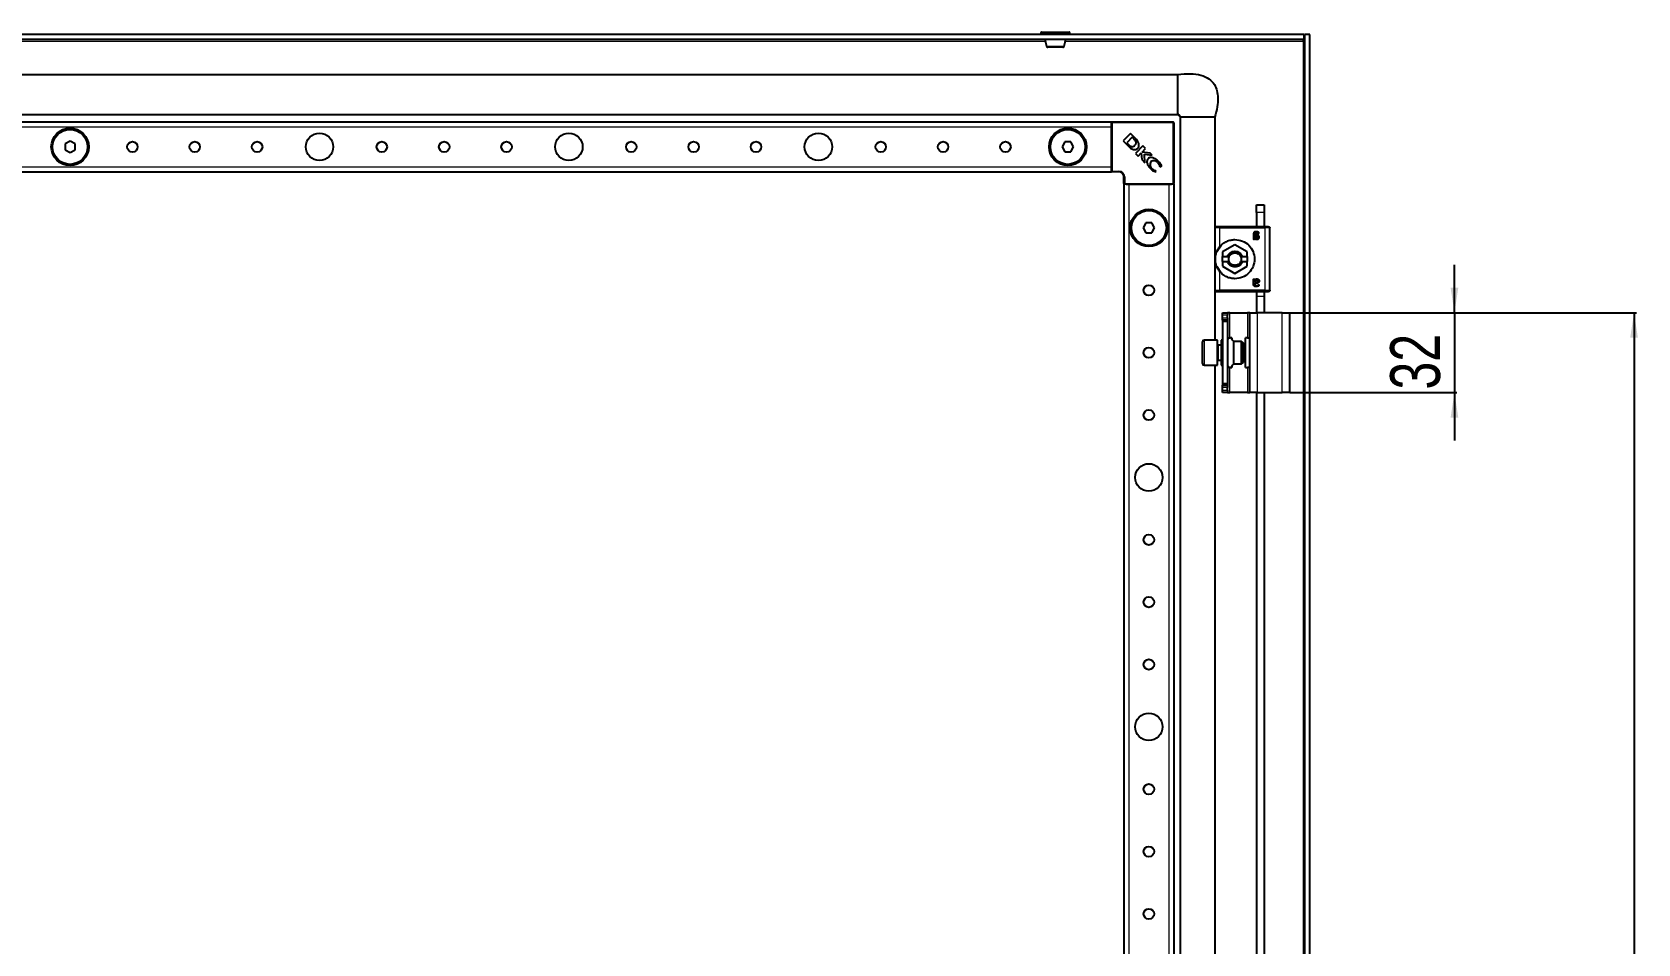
# Model space of a CAD drawing. Header units: millimetres. Extents: x -847 to 1903, y -1011 to 1043.
# Drawn here: x 1260 to 1903, y 530 to 895 of the extents above; entities that cross this region are included whole.
import ezdxf

# ---------------------------------------------------------------- set-up
doc = ezdxf.new("R2010")
doc.units = ezdxf.units.MM
doc.layers.add('FORMAT', color=7, linetype='Continuous')
doc.styles.add('SLDTEXTSTYLE0', font='TXT', dxfattribs={"width": 0.75})
doc.dimstyles.new('SLDDIMSTYLE0', dxfattribs={"dimtxt": 20, "dimasz": 10, "dimexe": 0, "dimexo": 0.0625, "dimgap": 5, "dimtad": 2, "dimdec": 1, "dimrnd": 1e-09, "dimzin": 12, "dimdsep": 46, "dimtxsty": 'SLDTEXTSTYLE0', "dimsah": 1, "dimcen": 0.09, "dimadec": 0, "dimazin": 3, "dimtfac": 1, "dimtofl": 0, "dimtmove": 0, "dimatfit": 3, "dimfxl": 0, "dimfrac": 2, "dimtolj": 1, "dimtzin": 12, "dimarcsym": 0})
doc.dimstyles.new('SLDDIMSTYLE1', dxfattribs={"dimtxt": 20, "dimasz": 10, "dimexe": 0, "dimexo": 0.0625, "dimgap": 5, "dimtad": 2, "dimdec": 1, "dimrnd": 1e-09, "dimzin": 12, "dimdsep": 46, "dimtxsty": 'SLDTEXTSTYLE0', "dimsah": 1, "dimcen": 0.09, "dimadec": 0, "dimazin": 3, "dimtfac": 1, "dimtmove": 0, "dimatfit": 0, "dimfxl": 0, "dimfrac": 2, "dimtolj": 1, "dimtzin": 12, "dimarcsym": 0})

# ---------------------------------------------------------------- blocks, each defined once
blk = doc.blocks.new('_D_5')
at = {"layer": 'FORMAT'}
for p, q in [((1763.72, 782.57), (1902.71, 782.57)), ((1901.71, 782.57), (1901.71, -749.43)), ((1763.72, -749.43), (1902.71, -749.43))]:
    blk.add_line(p, q, dxfattribs=at)
for points in [[(1901.71, 782.57), (1900.17, 772.57), (1903.25, 772.57)], [(1901.71, -749.43), (1903.25, -739.43), (1900.17, -739.43)]]:
    blk.add_solid(points, dxfattribs=at)
at = {"layer": 'FORMAT', "insert": (1875.93, -12.98), "char_height": 20, "attachment_point": 1, "rotation": 90, "style": 'SLDTEXTSTYLE0'}
blk.add_mtext('1532', dxfattribs=at)
blk = doc.blocks.new('_D_6')
at = {"layer": 'FORMAT'}
for p, q in [((1829.71, 782.57), (1829.71, 801.8)), ((1763.72, 782.57), (1830.71, 782.57)), ((1829.71, 782.57), (1829.71, 750.57)), ((1763.72, 750.57), (1830.71, 750.57)), ((1829.71, 750.57), (1829.71, 731.34))]:
    blk.add_line(p, q, dxfattribs=at)
for points in [[(1829.71, 782.57), (1831.25, 792.57), (1828.17, 792.57)], [(1829.71, 750.57), (1828.17, 740.57), (1831.25, 740.57)]]:
    blk.add_solid(points, dxfattribs=at)
at = {"layer": 'FORMAT', "insert": (1803.93, 751.79), "char_height": 20, "attachment_point": 1, "rotation": 90, "style": 'SLDTEXTSTYLE0'}
blk.add_mtext('32', dxfattribs=at)

msp = doc.modelspace()

# ---------------------------------------------------------------- linework, layer by layer
at = {"color": 7, "linetype": 'Continuous', "lineweight": 25}
for p, q in [((1663.96, 894.82), (1663.96, 894.07)), ((1664.21, 895.07), (1672.72, 895.07)), ((1672.72, 895.07), (1675.21, 895.07)), ((1675.46, 894.07), (1675.46, 894.82)), ((1769.41, 894.07), (780.01, 894.07)), ((1769.41, 892.07), (780.01, 892.07)), ((1769.32, 892.07), (1769.11, 891.47)), ((1769.41, 892.07), (1769.41, 894.07)), ((1771.71, 894.07), (1769.71, 894.07)), ((1769.71, -860.93), (1769.71, 894.07)), ((1771.71, -860.93), (1771.71, 894.07)), ((830.71, 878.07), (1718.71, 878.07)), ((830.71, 862.07), (1718.71, 862.07)), ((857.21, 859.07), (1692.21, 859.07)), ((1692.21, 858.77), (1692.21, 859.07)), ((1692.21, 858.12), (1692.21, 858.77)), ((1692.21, 857.07), (1692.21, 858.12)), ((1692.21, 841.07), (1692.21, 857.07)), ((1692.51, 859.07), (1716.91, 859.07)), ((1717.21, 858.77), (1717.21, 834.37)), ((1719.71, 861.07), (1719.71, -827.93)), ((1733.71, 861.07), (1733.71, 816.75)), ((1274.71, 851.38), (1272.71, 850.23)), ((1272.71, 850.23), (1272.71, 847.92)), ((1276.71, 850.23), (1274.71, 851.38)), ((1276.71, 847.92), (1276.71, 850.23)), ((1673.55, 851.07), (1672.4, 849.07)), ((1675.86, 851.07), (1673.55, 851.07)), ((1677.02, 849.07), (1675.86, 851.07)), ((1699.81, 854.42), (1696.86, 851.46)), ((1696.86, 851.46), (1698.74, 849.58)), ((1700.52, 852.9), (1698.34, 850.72)), ((1698.34, 850.72), (1699.01, 850.06)), ((1701.81, 852.43), (1699.81, 854.42)), ((1701.26, 852.18), (1700.52, 852.9)), ((1272.71, 847.92), (1274.71, 846.76)), ((1274.71, 846.76), (1276.71, 847.92)), ((1672.4, 849.07), (1673.55, 847.07)), ((1673.55, 847.07), (1675.86, 847.07)), ((1675.86, 847.07), (1677.02, 849.07)), ((1698.74, 849.58), (1698.76, 849.56)), ((1704.82, 849.42), (1701.86, 846.46)), ((1701.86, 846.46), (1702.92, 845.4)), ((1702.92, 845.4), (1704.16, 846.65)), ((1704.16, 846.65), (1704.33, 843.99)), ((1704.33, 843.99), (1705.62, 842.7)), ((1704.48, 846.98), (1705.87, 848.37)), ((1707.74, 846.5), (1704.48, 846.98)), ((1705.87, 848.37), (1704.82, 849.42)), ((1705.44, 846.17), (1708.54, 845.7)), ((1705.62, 842.7), (1705.44, 846.17)), ((1708.54, 845.7), (1707.74, 846.5)), ((857.21, 839.07), (1692.21, 839.07)), ((1692.21, 840.02), (1692.21, 841.07)), ((1692.21, 839.37), (1692.21, 840.02)), ((1692.21, 839.07), (1692.21, 839.37)), ((1695.21, 839.07), (1692.51, 839.07)), ((1697.21, 834.37), (1697.21, 837.07)), ((1709.58, 839.07), (1710.09, 839.32)), ((1710.09, 839.32), (1709.98, 839.43)), ((1711.53, 841.27), (1711.66, 841.13)), ((1711.66, 841.13), (1712.35, 841.47)), ((1697.21, 834.07), (1697.21, -800.93)), ((1697.21, 834.07), (1697.51, 834.07)), ((1698.15, 834.07), (1697.51, 834.07)), ((1698.15, 834.07), (1699.21, 834.07)), ((1699.21, 834.07), (1715.21, 834.07)), ((1715.21, 834.07), (1716.26, 834.07)), ((1716.91, 834.07), (1716.26, 834.07)), ((1716.91, 834.07), (1717.21, 834.07)), ((1717.21, 834.07), (1717.21, -800.93)), ((1750.41, 825.77), (1753.41, 825.77)), ((1750.41, 822.77), (1750.41, 825.77)), ((1753.41, 825.77), (1753.41, 822.77)), ((1706.05, 818.57), (1704.9, 816.57)), ((1708.36, 818.57), (1706.05, 818.57)), ((1709.52, 816.57), (1708.36, 818.57)), ((1750.41, 822.77), (1750.41, 817.07)), ((1753.41, 822.77), (1753.41, 817.07)), ((1704.9, 816.57), (1706.05, 814.57)), ((1706.05, 814.57), (1708.36, 814.57)), ((1708.36, 814.57), (1709.52, 816.57)), ((1733.71, 816.57), (1733.71, 791.57)), ((1753.71, 817.07), (1735.71, 817.07)), ((1749.15, 814.03), (1749.15, 812.16)), ((1749.61, 812.16), (1749.61, 812.44)), ((1749.68, 813.78), (1749.68, 814)), ((1750.06, 813.78), (1749.68, 813.78)), ((1749.68, 813.42), (1750.11, 813.42)), ((1749.68, 812.84), (1749.68, 813.42)), ((1754.31, 817.07), (1754.06, 817.07)), ((1755.71, 791.57), (1755.71, 816.57)), ((1734.54, 807.2), (1736.05, 809.45)), ((1741.71, 809.79), (1736.76, 806.93)), ((1736.76, 806.93), (1736.76, 805.07)), ((1736.76, 803.07), (1736.76, 805.07)), ((1736.76, 805.07), (1738.72, 805.07)), ((1739.42, 805.07), (1738.72, 805.07)), ((1746.66, 806.93), (1741.71, 809.79)), ((1744.7, 805.07), (1744, 805.07)), ((1744.7, 805.07), (1746.66, 805.07)), ((1746.66, 805.07), (1746.66, 806.93)), ((1746.66, 805.07), (1746.66, 803.07)), ((1736.05, 798.69), (1734.54, 800.95)), ((1736.76, 803.07), (1736.76, 801.21)), ((1736.76, 803.07), (1738.72, 803.07)), ((1736.76, 801.21), (1741.71, 798.36)), ((1738.72, 803.07), (1739.42, 803.07)), ((1741.71, 798.36), (1746.66, 801.21)), ((1744, 803.07), (1744.7, 803.07)), ((1744.7, 803.07), (1746.66, 803.07)), ((1746.66, 801.21), (1746.66, 803.07)), ((1749.15, 794.11), (1749.15, 795.98)), ((1749.61, 795.98), (1749.61, 795.7)), ((1749.68, 794.72), (1749.68, 795.31)), ((1750.11, 794.72), (1749.68, 794.72)), ((1750.06, 794.37), (1749.68, 794.37)), ((1749.68, 794.37), (1749.68, 794.15)), ((1733.71, 791.4), (1733.71, 771.57)), ((1735.71, 791.07), (1753.71, 791.07)), ((1750.41, 791.15), (1750.41, 789.27)), ((1750.41, 789.27), (1750.41, 782.57)), ((1753.41, 791.15), (1753.41, 789.27)), ((1753.41, 789.27), (1753.41, 782.57)), ((1754.06, 791.07), (1754.31, 791.07)), ((1736.71, 782.57), (1738.71, 782.57)), ((1736.71, 781.57), (1736.71, 782.57)), ((1736.71, 780.57), (1736.71, 781.57)), ((1736.71, 779.57), (1736.71, 780.57)), ((1738.71, 779.57), (1736.71, 779.57)), ((1736.71, 779.57), (1736.71, 779.07)), ((1738.71, 779.07), (1736.71, 779.07)), ((1736.71, 779.07), (1736.71, 754.07)), ((1738.71, 782.57), (1738.71, 781.57)), ((1739.71, 782.57), (1738.71, 782.57)), ((1738.71, 780.57), (1738.71, 781.57)), ((1738.71, 780.57), (1738.71, 779.57)), ((1738.71, 779.57), (1738.71, 779.07)), ((1738.71, 779.07), (1738.71, 754.07)), ((1739.71, 782.57), (1746.71, 782.57)), ((1747.71, 782.57), (1746.71, 782.57)), ((1747.71, 782.57), (1750.71, 782.57)), ((1747.71, 750.57), (1747.71, 782.57)), ((1760.71, 782.57), (1750.71, 782.57)), ((1760.71, 782.57), (1763.71, 782.57)), ((1763.71, 750.57), (1763.71, 782.57)), ((1738.71, 772.57), (1739.71, 772.57)), ((1740.41, 772.57), (1739.71, 772.57)), ((1740.41, 772.57), (1740.41, 772.12)), ((1746.01, 760.57), (1746.01, 772.57)), ((1746.71, 772.57), (1746.01, 772.57)), ((1746.71, 772.57), (1747.71, 772.57)), ((1728.71, 764.32), (1728.71, 770.97)), ((1734.71, 771.57), (1729.31, 771.57)), ((1734.71, 764.01), (1734.71, 771.57)), ((1736.21, 769.57), (1734.96, 769.57)), ((1736.71, 771.57), (1736.21, 771.57)), ((1736.21, 771.57), (1736.21, 770.36)), ((1736.21, 770.36), (1736.21, 761.57)), ((1744.34, 771.07), (1741.21, 771.07)), ((1741.21, 762.07), (1741.21, 771.07)), ((1745.21, 770.57), (1744.34, 771.07)), ((1744.34, 762.07), (1744.34, 771.07)), ((1745.21, 762.57), (1745.21, 770.57)), ((1728.71, 762.17), (1728.71, 764.32)), ((1729.31, 761.57), (1734.71, 761.57)), ((1733.71, 761.57), (1733.71, 341.75)), ((1734.71, 761.57), (1734.71, 764.01)), ((1734.96, 763.57), (1736.21, 763.57)), ((1736.21, 761.57), (1736.71, 761.57)), ((1739.71, 760.57), (1738.71, 760.57)), ((1739.71, 760.57), (1740.41, 760.57)), ((1740.41, 761.02), (1740.41, 760.57)), ((1741.21, 762.07), (1744.34, 762.07)), ((1744.34, 762.07), (1745.21, 762.57)), ((1746.01, 760.57), (1746.71, 760.57)), ((1747.71, 760.57), (1746.71, 760.57)), ((1738.71, 754.07), (1736.71, 754.07)), ((1736.71, 754.07), (1736.71, 753.57)), ((1736.71, 752.57), (1736.71, 753.57)), ((1736.71, 753.57), (1738.71, 753.57)), ((1738.71, 754.07), (1738.71, 753.57)), ((1738.71, 753.57), (1738.71, 752.57)), ((1736.71, 751.57), (1736.71, 752.57)), ((1736.71, 750.57), (1736.71, 751.57)), ((1738.71, 750.57), (1736.71, 750.57)), ((1738.71, 751.57), (1738.71, 752.57)), ((1738.71, 751.57), (1738.71, 750.57)), ((1738.71, 750.57), (1739.71, 750.57)), ((1746.71, 750.57), (1739.71, 750.57)), ((1746.71, 750.57), (1747.71, 750.57)), ((1750.71, 750.57), (1747.71, 750.57)), ((1750.41, 750.57), (1750.41, 342.07)), ((1750.71, 750.57), (1760.71, 750.57)), ((1753.41, 750.57), (1753.41, 342.07)), ((1763.71, 750.57), (1760.71, 750.57))]:
    msp.add_line(p, q, dxfattribs=at)
at = {"color": 8, "linetype": 'Continuous', "lineweight": 18}
for p, q in [((1672.85, 894.82), (1663.96, 894.82)), ((1675.46, 894.82), (1672.85, 894.82)), ((883.68, 891.47), (1665.74, 891.47)), ((1673.68, 891.47), (1769.11, 891.47)), ((1769.11, 891.47), (1769.11, -858.33)), ((857.21, 857.07), (1692.21, 857.07)), ((1692.51, 858.77), (1692.21, 858.77)), ((1692.51, 858.77), (1692.51, 859.07)), ((1692.51, 858.77), (1692.51, 839.37)), ((1716.91, 858.77), (1692.51, 858.77)), ((1716.91, 858.77), (1716.91, 859.07)), ((1716.91, 834.37), (1716.91, 858.77)), ((1716.91, 858.77), (1717.21, 858.77)), ((857.21, 841.07), (1692.21, 841.07)), ((1692.51, 839.37), (1692.21, 839.37)), ((1692.51, 839.37), (1695.21, 839.37)), ((1692.51, 839.07), (1692.51, 839.37)), ((1695.21, 839.07), (1695.21, 839.37)), ((1697.21, 837.07), (1697.51, 837.07)), ((1697.51, 837.07), (1697.51, 834.37)), ((1697.51, 834.37), (1697.21, 834.37)), ((1697.51, 834.37), (1716.91, 834.37)), ((1697.51, 834.07), (1697.51, 834.37)), ((1699.21, 834.07), (1699.21, -800.93)), ((1715.21, 834.07), (1715.21, -800.93)), ((1716.91, 834.07), (1716.91, 834.37)), ((1717.21, 834.37), (1716.91, 834.37)), ((1753.41, 822.77), (1750.41, 822.77)), ((1735.71, 809.13), (1735.71, 816.57)), ((1735.71, 816.57), (1753.71, 816.57)), ((1753.71, 816.57), (1753.71, 791.57)), ((1735.71, 791.57), (1735.71, 799.01)), ((1741.71, 801.57), (1741.71, 800.92)), ((1753.71, 791.57), (1735.71, 791.57)), ((1750.41, 789.27), (1753.41, 789.27)), ((1738.71, 781.57), (1736.71, 781.57)), ((1736.71, 780.57), (1738.71, 780.57)), ((1739.71, 772.57), (1739.71, 782.57)), ((1746.71, 782.57), (1746.71, 772.57)), ((1750.71, 750.57), (1750.71, 782.57)), ((1760.71, 750.57), (1760.71, 782.57)), ((1729.31, 771.57), (1729.31, 764.01)), ((1734.96, 769.57), (1734.96, 763.57)), ((1729.31, 764.01), (1729.31, 761.57)), ((1739.71, 750.57), (1739.71, 760.57)), ((1746.71, 760.57), (1746.71, 750.57)), ((1738.71, 752.57), (1736.71, 752.57)), ((1736.71, 751.57), (1738.71, 751.57))]:
    msp.add_line(p, q, dxfattribs=at)
at = {"color": 7, "linetype": 'Continuous', "lineweight": 25}
for centre, radius in [((1274.71, 849.07), 7.5), ((1674.71, 849.07), 7.5), ((1274.71, 849.07), 7), ((1299.71, 849.07), 2.1), ((1324.71, 849.07), 2.1), ((1349.71, 849.07), 2.1), ((1374.71, 849.07), 5.5), ((1399.71, 849.07), 2.1), ((1424.71, 849.07), 2.1), ((1449.71, 849.07), 2.1), ((1474.71, 849.07), 5.5), ((1499.71, 849.07), 2.1), ((1524.71, 849.07), 2.1), ((1549.71, 849.07), 2.1), ((1574.71, 849.07), 5.5), ((1599.71, 849.07), 2.1), ((1624.71, 849.07), 2.1), ((1649.71, 849.07), 2.1), ((1674.71, 849.07), 7), ((1707.21, 816.57), 7.5), ((1707.21, 816.57), 7), ((1707.21, 791.57), 2.1), ((1707.21, 766.57), 2.1), ((1707.21, 741.57), 2.1), ((1707.21, 716.57), 5.5), ((1707.21, 691.57), 2.1), ((1707.21, 666.57), 2.1), ((1707.21, 641.57), 2.1), ((1707.21, 616.57), 5.5), ((1707.21, 591.57), 2.1), ((1707.21, 566.57), 2.1), ((1707.21, 541.57), 2.1)]:
    msp.add_circle(centre, radius, dxfattribs=at)
for centre, radius, start, end in [((1664.21, 894.82), 0.25, 90, 180), ((1675.21, 894.82), 0.25, 0, 90), ((1666.6, 889.57), 0.5, 195.24646, 270.04596), ((1672.82, 889.57), 0.5, 269.96367, 344.83397), ((1692.51, 858.77), 0.3, 90, 180), ((1716.91, 858.77), 0.3, 0, 90), ((1696.79, 848), 6.12, 36.98881, 43.07444), ((1698.6, 848.77), 4.87, 20.34448, 48.77765), ((1709.21, 841.56), 1.97, 38.45405, 125.887), ((1692.51, 839.37), 0.3, 180, 270), ((1695.21, 837.07), 2, 0, 90), ((1709.61, 842), 1.94, 143.30966, 232.34638), ((1697.51, 834.37), 0.3, 180, 270), ((1716.91, 834.37), 0.3, 270, 0), ((1729.31, 770.97), 0.6, 90, 180), ((1734.96, 769.82), 0.25, 180, 270), ((1729.31, 762.17), 0.6, 180, 270), ((1734.96, 763.32), 0.25, 90, 180)]:
    msp.add_arc(centre, radius, start, end, dxfattribs=at)
at = {"color": 8, "linetype": 'Continuous', "lineweight": 18}
msp.add_arc((1695.21, 837.07), 2.3, 0, 90, dxfattribs=at)
at = {"color": 7, "linetype": 'Continuous', "lineweight": 25}
for points, knots in [([(1665.69, 892.07), (1665.69, 891.94), (1665.71, 891.03), (1665.93, 890.16), (1666.12, 889.42)], [0, 0, 0, 0, 0.14185, 1, 1, 1, 1]), ([(1672.78, 889.07), (1672.79, 889.07), (1672.84, 889.07), (1672.56, 889.07), (1672.04, 889.07), (1671.32, 889.07), (1670.47, 889.07), (1669.4, 889.07), (1668.38, 889.07), (1667.49, 889.07), (1666.88, 889.07), (1666.59, 889.07), (1666.63, 889.07), (1666.64, 889.07)], [0, 0, 0, 0, 0.03384, 0.141254, 0.248698, 0.315774, 0.423314, 0.530846, 0.63821, 0.745706, 0.853372, 0.960917, 1, 1, 1, 1]), ([(1673.3, 889.42), (1673.49, 890.16), (1673.71, 891.03), (1673.73, 891.94), (1673.73, 892.07)], [0, 0, 0, 0, 0.8581504, 1, 1, 1, 1]), ([(1769.11, 891.47), (1769.16, 891.63), (1769.21, 891.78), (1769.31, 892.01), (1769.36, 892.07), (1769.41, 892.07)], [0, 0, 0, 0, 0.5, 0.5, 1, 1, 1, 1]), ([(1769.71, 894.07), (1769.68, 893.69), (1769.65, 893.12), (1769.47, 892.55), (1769.41, 892.35)], [0, 0, 0, 0, 0.662931, 1, 1, 1, 1]), ([(1718.71, 878.07), (1720.44, 878.24), (1723.57, 878.54), (1727.9, 878.03), (1731.33, 876.6), (1733.55, 874.29), (1734.63, 871.52), (1734.95, 868.47), (1734.66, 864.91), (1734.04, 862.42), (1733.71, 861.07)], [0, 0, 0, 0, 0.176713, 0.320911, 0.440308, 0.54837, 0.6374, 0.738878, 0.858543, 1, 1, 1, 1]), ([(1718.71, 878.07), (1718.71, 878.04), (1718.71, 877.98), (1718.71, 877.33), (1718.71, 875.87), (1718.71, 873.68), (1718.71, 871.68), (1718.71, 870.07), (1718.71, 868.46), (1718.71, 866.46), (1718.71, 864.28), (1718.71, 862.77), (1718.71, 862.37), (1718.71, 862.23)], [0, 0, 0, 0, 0.069165, 0.1363, 0.267291, 0.398282, 0.465417, 0.534583, 0.603748, 0.670883, 0.801874, 0.932865, 1, 1, 1, 1]), ([(1718.71, 862.23), (1718.81, 862.22), (1718.95, 862.2), (1719.1, 862.13), (1719.19, 862.08), (1719.24, 862.01), (1719.28, 861.94), (1719.31, 861.87), (1719.38, 861.69), (1719.55, 861.61), (1719.7, 861.38), (1719.73, 861.18), (1719.74, 861.07)], [0, 0, 0, 0, 0.146823, 0.202041, 0.247643, 0.28691, 0.323569, 0.360785, 0.40083, 0.628513, 0.79432, 1, 1, 1, 1]), ([(1719.71, 861.07), (1719.56, 861.3), (1719.29, 861.7), (1718.89, 861.96), (1718.71, 862.07)], [0, 0, 0, 0, 0.561561, 1, 1, 1, 1]), ([(1719.82, 861.07), (1719.85, 861.07), (1719.94, 861.07), (1720.39, 861.07), (1720.69, 861.07)], [0, 0, 0, 0, 0.350861, 1, 1, 1, 1]), ([(1699.01, 850.06), (1699.21, 849.87), (1699.58, 849.52), (1700.12, 849.2), (1700.57, 849.13), (1700.91, 849.2), (1701.26, 849.39), (1701.48, 849.59), (1701.59, 849.69)], [0, 0, 0, 0, 0.274676, 0.503042, 0.607381, 0.716579, 0.843412, 1, 1, 1, 1]), ([(1700.09, 848.42), (1700.3, 848.31), (1700.68, 848.11), (1701.32, 847.99), (1701.91, 848.03), (1702.45, 848.23), (1702.88, 848.59), (1703.17, 849.1), (1703.29, 849.76), (1703.21, 850.22), (1703.16, 850.46)], [0, 0, 0, 0, 0.138091, 0.265455, 0.384013, 0.496103, 0.605759, 0.71979, 0.847662, 1, 1, 1, 1]), ([(1701.59, 849.69), (1701.68, 849.79), (1701.85, 849.96), (1702.03, 850.24), (1702.12, 850.51), (1702.12, 850.84), (1701.97, 851.24), (1701.78, 851.52), (1701.68, 851.68)], [0, 0, 0, 0, 0.176808, 0.319231, 0.43938, 0.552395, 0.749205, 1, 1, 1, 1]), ([(1698.76, 849.56), (1698.84, 849.48), (1699, 849.33), (1699.16, 849.18), (1699.25, 849.1)], [0, 0, 0, 0, 0.486421, 1, 1, 1, 1]), ([(1699.25, 849.1), (1699.4, 848.96), (1699.66, 848.72), (1699.96, 848.51), (1700.09, 848.42)], [0, 0, 0, 0, 0.55183, 1, 1, 1, 1]), ([(1706.95, 844.41), (1706.81, 844.24), (1706.53, 843.91), (1706.36, 843.21), (1706.49, 842.34), (1707.06, 841.26), (1707.7, 840.57), (1708.07, 840.18)], [0, 0, 0, 0, 0.130532, 0.266031, 0.423997, 0.666819, 1, 1, 1, 1]), ([(1711.11, 843.2), (1710.74, 843.53), (1710.05, 844.15), (1708.88, 844.7), (1707.94, 844.84), (1707.29, 844.68), (1707.06, 844.5), (1706.95, 844.41)], [0, 0, 0, 0, 0.315674, 0.58952, 0.813199, 0.909026, 1, 1, 1, 1]), ([(1708.07, 840.18), (1708.34, 839.93), (1708.8, 839.5), (1709.35, 839.2), (1709.58, 839.07)], [0, 0, 0, 0, 0.577653, 1, 1, 1, 1]), ([(1709.98, 839.43), (1709.67, 839.57), (1709.1, 839.84), (1708.64, 840.27), (1708.43, 840.46)], [0, 0, 0, 0, 0.547643, 1, 1, 1, 1]), ([(1710.75, 842.79), (1710.97, 842.53), (1711.35, 842.08), (1711.47, 841.51), (1711.53, 841.27)], [0, 0, 0, 0, 0.579608, 1, 1, 1, 1]), ([(1712.35, 841.47), (1712.17, 841.81), (1711.83, 842.44), (1711.34, 842.96), (1711.11, 843.2)], [0, 0, 0, 0, 0.5368, 1, 1, 1, 1]), ([(1750.26, 815.07), (1750.11, 815.06), (1749.89, 815.05), (1749.61, 814.96), (1749.42, 814.84), (1749.28, 814.67), (1749.17, 814.4), (1749.16, 814.18), (1749.15, 814.03)], [0, 0, 0, 0, 0.250089, 0.382495, 0.500259, 0.622163, 0.750133, 1, 1, 1, 1]), ([(1749.15, 812.16), (1749.15, 812.15), (1749.15, 812.13), (1749.17, 812.12), (1749.19, 812.09), (1749.27, 812.07), (1749.33, 812.07), (1749.38, 812.07)], [0, 0, 0, 0, 0.124881, 0.183376, 0.250934, 0.500336, 1, 1, 1, 1]), ([(1749.38, 812.07), (1749.42, 812.07), (1749.49, 812.07), (1749.57, 812.09), (1749.59, 812.11), (1749.61, 812.13), (1749.61, 812.15), (1749.61, 812.16)], [0, 0, 0, 0, 0.499718, 0.749437, 0.810587, 0.875078, 1, 1, 1, 1]), ([(1749.61, 812.44), (1749.73, 812.33), (1749.92, 812.16), (1750.19, 812.05), (1750.36, 812.02), (1750.44, 812.01), (1750.48, 812.01)], [0, 0, 0, 0, 0.499113, 0.749325, 0.874665, 1, 1, 1, 1]), ([(1749.68, 814), (1749.68, 814.08), (1749.69, 814.22), (1749.75, 814.39), (1749.82, 814.5), (1749.93, 814.58), (1750.05, 814.63), (1750.18, 814.66), (1750.27, 814.66), (1750.32, 814.66)], [0, 0, 0, 0, 0.250023, 0.382539, 0.499802, 0.620838, 0.749652, 0.874777, 1, 1, 1, 1]), ([(1750.4, 812.42), (1750.33, 812.43), (1750.19, 812.44), (1749.93, 812.58), (1749.78, 812.73), (1749.68, 812.84)], [0, 0, 0, 0, 0.249939, 0.499864, 1, 1, 1, 1]), ([(1751.44, 812.86), (1751.44, 812.93), (1751.43, 813.09), (1751.34, 813.31), (1751.18, 813.49), (1750.91, 813.66), (1750.53, 813.76), (1750.22, 813.77), (1750.06, 813.78)], [0, 0, 0, 0, 0.1250486, 0.2498861, 0.3708558, 0.4998199, 0.7496086, 1, 1, 1, 1]), ([(1750.11, 813.42), (1750.21, 813.42), (1750.39, 813.41), (1750.61, 813.35), (1750.76, 813.26), (1750.85, 813.16), (1750.91, 813.03), (1750.91, 812.94), (1750.91, 812.89)], [0, 0, 0, 0, 0.279652, 0.500248, 0.629485, 0.750186, 0.875763, 1, 1, 1, 1]), ([(1751.33, 814.57), (1751.33, 814.63), (1751.33, 814.71), (1751.26, 814.8), (1751.12, 814.89), (1750.8, 815.02), (1750.48, 815.05), (1750.26, 815.07)], [0, 0, 0, 0, 0.124693, 0.187182, 0.249773, 0.500039, 1, 1, 1, 1]), ([(1750.32, 814.66), (1750.48, 814.64), (1750.72, 814.61), (1750.97, 814.49), (1751.1, 814.42), (1751.17, 814.38), (1751.21, 814.37), (1751.22, 814.37)], [0, 0, 0, 0, 0.4987, 0.749508, 0.874949, 0.946783, 1, 1, 1, 1]), ([(1750.91, 812.89), (1750.91, 812.83), (1750.9, 812.73), (1750.84, 812.61), (1750.77, 812.54), (1750.69, 812.48), (1750.6, 812.45), (1750.5, 812.43), (1750.43, 812.43), (1750.4, 812.42)], [0, 0, 0, 0, 0.249168, 0.373635, 0.49939, 0.619394, 0.749656, 0.87477, 1, 1, 1, 1]), ([(1750.48, 812.01), (1750.6, 812.02), (1750.79, 812.03), (1751.01, 812.12), (1751.17, 812.21), (1751.29, 812.34), (1751.42, 812.55), (1751.43, 812.74), (1751.44, 812.86)], [0, 0, 0, 0, 0.25007, 0.379181, 0.500499, 0.62417, 0.750842, 1, 1, 1, 1]), ([(1751.22, 814.37), (1751.24, 814.37), (1751.25, 814.37), (1751.27, 814.38), (1751.28, 814.39), (1751.3, 814.42), (1751.32, 814.46), (1751.32, 814.5), (1751.32, 814.54), (1751.33, 814.56), (1751.33, 814.57)], [0, 0, 0, 0, 0.128825, 0.180169, 0.243397, 0.36986, 0.499864, 0.749649, 0.843476, 1, 1, 1, 1]), ([(1735.71, 799.01), (1735.42, 799.39), (1734.85, 800.14), (1734.29, 801.39), (1733.94, 802.67), (1733.82, 804.07), (1733.94, 805.48), (1734.29, 806.76), (1734.85, 808), (1735.42, 808.76), (1735.71, 809.13)], [0, 0, 0, 0, 0.125762, 0.25037, 0.375307, 0.500139, 0.62481, 0.749763, 0.874888, 1, 1, 1, 1]), ([(1749.15, 795.98), (1749.15, 795.99), (1749.15, 796.01), (1749.17, 796.03), (1749.19, 796.05), (1749.27, 796.07), (1749.33, 796.07), (1749.38, 796.07)], [0, 0, 0, 0, 0.124884, 0.1863766, 0.2509142, 0.5003223, 1, 1, 1, 1]), ([(1750.26, 793.07), (1750.19, 793.07), (1750.04, 793.08), (1749.82, 793.11), (1749.61, 793.18), (1749.42, 793.3), (1749.28, 793.47), (1749.17, 793.74), (1749.16, 793.97), (1749.15, 794.11)], [0, 0, 0, 0, 0.125255, 0.250437, 0.383066, 0.500493, 0.622629, 0.75025, 1, 1, 1, 1]), ([(1749.38, 796.07), (1749.42, 796.07), (1749.48, 796.07), (1749.55, 796.05), (1749.58, 796.04), (1749.59, 796.03), (1749.61, 796.01), (1749.61, 795.99), (1749.61, 795.98)], [0, 0, 0, 0, 0.499162, 0.644242, 0.749698, 0.813605, 0.875217, 1, 1, 1, 1]), ([(1749.61, 795.7), (1749.73, 795.81), (1749.92, 795.98), (1750.23, 796.11), (1750.4, 796.12), (1750.48, 796.13)], [0, 0, 0, 0, 0.499364, 0.749701, 1, 1, 1, 1]), ([(1749.68, 795.31), (1749.78, 795.41), (1749.93, 795.57), (1750.15, 795.68), (1750.29, 795.71), (1750.36, 795.72), (1750.4, 795.72)], [0, 0, 0, 0, 0.499765, 0.749504, 0.874771, 1, 1, 1, 1]), ([(1749.68, 794.15), (1749.68, 794.1), (1749.68, 794.01), (1749.7, 793.88), (1749.75, 793.75), (1749.82, 793.64), (1749.93, 793.56), (1750.09, 793.49), (1750.23, 793.49), (1750.32, 793.48)], [0, 0, 0, 0, 0.125295, 0.250514, 0.383518, 0.50035, 0.621938, 0.750243, 1, 1, 1, 1]), ([(1751.44, 795.29), (1751.44, 795.25), (1751.44, 795.17), (1751.41, 795.01), (1751.34, 794.83), (1751.18, 794.65), (1750.91, 794.49), (1750.53, 794.38), (1750.22, 794.37), (1750.06, 794.37)], [0, 0, 0, 0, 0.0626366, 0.1252782, 0.2500723, 0.3748405, 0.4999941, 0.7496958, 1, 1, 1, 1]), ([(1750.91, 795.25), (1750.91, 795.2), (1750.91, 795.11), (1750.85, 794.98), (1750.76, 794.88), (1750.61, 794.79), (1750.39, 794.73), (1750.21, 794.72), (1750.11, 794.72)], [0, 0, 0, 0, 0.124446, 0.249795, 0.37, 0.499734, 0.719932, 1, 1, 1, 1]), ([(1751.33, 793.57), (1751.33, 793.54), (1751.32, 793.49), (1751.31, 793.41), (1751.26, 793.34), (1751.12, 793.25), (1750.8, 793.12), (1750.48, 793.09), (1750.26, 793.07)], [0, 0, 0, 0, 0.062686, 0.125173, 0.187628, 0.250185, 0.500314, 1, 1, 1, 1]), ([(1750.32, 793.48), (1750.48, 793.5), (1750.79, 793.52), (1751.05, 793.73), (1751.21, 793.77), (1751.22, 793.78)], [0, 0, 0, 0, 0.498852, 0.946609, 1, 1, 1, 1]), ([(1750.4, 795.72), (1750.47, 795.71), (1750.57, 795.71), (1750.69, 795.66), (1750.77, 795.6), (1750.84, 795.53), (1750.88, 795.44), (1750.91, 795.35), (1750.91, 795.28), (1750.91, 795.25)], [0, 0, 0, 0, 0.2496231, 0.3771401, 0.499734, 0.6227303, 0.7498125, 0.8748762, 1, 1, 1, 1]), ([(1750.48, 796.13), (1750.6, 796.12), (1750.79, 796.11), (1751.01, 796.03), (1751.17, 795.93), (1751.29, 795.8), (1751.42, 795.59), (1751.43, 795.41), (1751.44, 795.29)], [0, 0, 0, 0, 0.25007, 0.379559, 0.500499, 0.624556, 0.750843, 1, 1, 1, 1]), ([(1751.22, 793.78), (1751.24, 793.78), (1751.25, 793.77), (1751.27, 793.76), (1751.28, 793.75), (1751.3, 793.73), (1751.32, 793.67), (1751.33, 793.61), (1751.33, 793.57)], [0, 0, 0, 0, 0.13107, 0.182437, 0.243796, 0.371388, 0.500442, 1, 1, 1, 1]), ([(1741.21, 771.07), (1741.03, 771.22), (1740.69, 771.53), (1740.49, 772.1), (1740.13, 772.4), (1739.79, 772.54), (1739.43, 772.5), (1739.08, 772.31), (1738.83, 771.95), (1738.75, 771.65), (1738.71, 771.5)], [0, 0, 0, 0, 0.1856756, 0.3710252, 0.4669372, 0.5621716, 0.6563466, 0.7515528, 0.8738418, 1, 1, 1, 1]), ([(1738.71, 761.64), (1738.75, 761.49), (1738.83, 761.19), (1739.08, 760.83), (1739.43, 760.64), (1739.79, 760.61), (1740.13, 760.74), (1740.49, 761.04), (1740.69, 761.61), (1741.03, 761.92), (1741.21, 762.07)], [0, 0, 0, 0, 0.126158, 0.248447, 0.343653, 0.437828, 0.533063, 0.628975, 0.814324, 1, 1, 1, 1])]:
    msp.add_open_spline(points, degree=3, knots=knots, dxfattribs=at)
at = {"color": 8, "linetype": 'Continuous', "lineweight": 18}
msp.add_open_spline([(1666.16, 889.45), (1666.15, 889.45), (1666.1, 889.45), (1666.44, 889.45), (1667.15, 889.45), (1668.17, 889.45), (1669.35, 889.45), (1670.58, 889.45), (1671.57, 889.45), (1672.4, 889.45), (1673, 889.45), (1673.32, 889.45), (1673.27, 889.45), (1673.26, 889.45)], degree=3, knots=[0, 0, 0, 0, 0.038891, 0.14638, 0.253973, 0.361383, 0.468681, 0.576165, 0.683665, 0.750707, 0.858068, 0.965424, 1, 1, 1, 1], dxfattribs=at)
at = {"color": 7, "linetype": 'Continuous', "lineweight": 25}
for points in [[(1720.69, 861.07), (1721.02, 861.07), (1721.68, 861.07), (1722.65, 861.07), (1723.14, 861.07)], [(1723.14, 861.07), (1723.7, 861.07), (1724.83, 861.07), (1726.08, 861.07), (1726.71, 861.07)], [(1726.71, 861.07), (1727.34, 861.07), (1728.59, 861.07), (1729.72, 861.07), (1730.28, 861.07)], [(1730.28, 861.07), (1730.76, 861.07), (1731.74, 861.07), (1732.4, 861.07), (1732.73, 861.07)], [(1732.73, 861.07), (1733.01, 861.07), (1733.58, 861.07), (1733.67, 861.07), (1733.71, 861.07)], [(1734.21, 817.07), (1734.14, 817.06), (1734.01, 817.05), (1733.85, 816.93), (1733.73, 816.77), (1733.72, 816.64), (1733.71, 816.57)], [(1735.71, 817.07), (1735.51, 817.07), (1735.12, 817.07), (1734.62, 817.07), (1734.28, 817.07), (1734.23, 817.07), (1734.21, 817.07)], [(1735.71, 809.13), (1736.1, 809.55), (1736.89, 810.37), (1738.38, 811.24), (1740, 811.81), (1741.14, 811.89), (1741.71, 811.92)], [(1741.71, 811.92), (1742.74, 811.8), (1744.79, 811.57), (1747.4, 809.75), (1749.15, 807.16), (1749.76, 804.07), (1749.15, 800.99), (1747.4, 798.39), (1744.79, 796.58), (1742.74, 796.34), (1741.71, 796.22)], [(1755.21, 817.07), (1755.19, 817.07), (1755.14, 817.07), (1754.79, 817.07), (1754.3, 817.07), (1753.9, 817.07), (1753.71, 817.07)], [(1755.21, 817.07), (1755.27, 817.06), (1755.4, 817.05), (1755.57, 816.93), (1755.69, 816.77), (1755.7, 816.64), (1755.71, 816.57)], [(1738.72, 805.07), (1738.85, 805.37), (1739.12, 805.97), (1739.84, 806.67), (1740.72, 807.12), (1741.71, 807.27), (1742.69, 807.12), (1743.58, 806.67), (1744.3, 805.97), (1744.56, 805.37), (1744.7, 805.07)], [(1739.42, 803.07), (1739.36, 803.23), (1739.24, 803.56), (1739.19, 804.07), (1739.24, 804.59), (1739.36, 804.91), (1739.42, 805.07)], [(1739.42, 805.07), (1739.53, 805.28), (1739.76, 805.71), (1740.32, 806.19), (1740.98, 806.51), (1741.47, 806.55), (1741.71, 806.57)], [(1741.71, 806.57), (1741.95, 806.55), (1742.43, 806.51), (1743.09, 806.19), (1743.65, 805.71), (1743.88, 805.28), (1744, 805.07)], [(1744, 805.07), (1744.06, 804.91), (1744.18, 804.59), (1744.22, 804.07), (1744.18, 803.56), (1744.06, 803.23), (1744, 803.07)], [(1741.71, 796.22), (1741.14, 796.26), (1740, 796.33), (1738.38, 796.9), (1736.89, 797.77), (1736.1, 798.6), (1735.71, 799.01)], [(1741.71, 800.92), (1741.38, 800.95), (1740.72, 801.01), (1739.84, 801.48), (1739.12, 802.17), (1738.85, 802.77), (1738.72, 803.07)], [(1741.71, 801.57), (1741.47, 801.59), (1740.98, 801.63), (1740.32, 801.95), (1739.76, 802.43), (1739.53, 802.86), (1739.42, 803.07)], [(1744.7, 803.07), (1744.56, 802.77), (1744.3, 802.17), (1743.58, 801.48), (1742.69, 801.01), (1742.04, 800.95), (1741.71, 800.92)], [(1744, 803.07), (1743.88, 802.86), (1743.65, 802.43), (1743.09, 801.95), (1742.43, 801.63), (1741.95, 801.59), (1741.71, 801.57)], [(1734.21, 791.07), (1734.14, 791.08), (1734.01, 791.09), (1733.85, 791.21), (1733.73, 791.37), (1733.72, 791.51), (1733.71, 791.57)], [(1734.21, 791.07), (1734.23, 791.07), (1734.28, 791.07), (1734.62, 791.07), (1735.12, 791.07), (1735.51, 791.07), (1735.71, 791.07)], [(1753.71, 791.07), (1753.9, 791.07), (1754.3, 791.07), (1754.79, 791.07), (1755.14, 791.07), (1755.19, 791.07), (1755.21, 791.07)], [(1755.71, 791.57), (1755.7, 791.51), (1755.69, 791.37), (1755.57, 791.21), (1755.4, 791.09), (1755.27, 791.08), (1755.21, 791.07)]]:
    msp.add_open_spline(points, degree=3, dxfattribs=at)
at = {"color": 8, "linetype": 'Continuous', "lineweight": 18}
for points in [[(1735.71, 816.57), (1735.45, 816.57), (1734.92, 816.57), (1734.26, 816.57), (1733.8, 816.57), (1733.74, 816.57), (1733.71, 816.57)], [(1735.71, 817.07), (1735.71, 817.06), (1735.71, 817.05), (1735.71, 816.93), (1735.71, 816.77), (1735.71, 816.64), (1735.71, 816.57)], [(1753.71, 816.57), (1753.71, 816.64), (1753.71, 816.77), (1753.71, 816.93), (1753.71, 817.05), (1753.71, 817.06), (1753.71, 817.07)], [(1755.71, 816.57), (1755.68, 816.57), (1755.62, 816.57), (1755.16, 816.57), (1754.49, 816.57), (1753.97, 816.57), (1753.71, 816.57)], [(1733.71, 791.57), (1733.74, 791.57), (1733.8, 791.57), (1734.26, 791.57), (1734.92, 791.57), (1735.45, 791.57), (1735.71, 791.57)], [(1735.71, 791.57), (1735.71, 791.51), (1735.71, 791.37), (1735.71, 791.21), (1735.71, 791.09), (1735.71, 791.08), (1735.71, 791.07)], [(1753.71, 791.07), (1753.71, 791.08), (1753.71, 791.09), (1753.71, 791.21), (1753.71, 791.37), (1753.71, 791.51), (1753.71, 791.57)], [(1753.71, 791.57), (1753.97, 791.57), (1754.49, 791.57), (1755.16, 791.57), (1755.62, 791.57), (1755.68, 791.57), (1755.71, 791.57)]]:
    msp.add_open_spline(points, degree=3, dxfattribs=at)

# ---------------------------------------------------------------- dimensions: what is measured, and where the dimension line sits
at = {"layer": 'FORMAT'}
for base, p2, dimstyle, picture, middle in [((1829.71, 750.57), (1763.71, 750.57), 'SLDDIMSTYLE1', '_D_6', (1829.71, 766.57)), ((1901.71, -749.43), (1763.71, -749.43), 'SLDDIMSTYLE0', '_D_5', (1901.71, 16.57))]:
    dim = msp.add_linear_dim(base=base, p1=(1763.71, 782.57), p2=p2, angle=90, dimstyle=dimstyle, dxfattribs=at)
    dim.commit()
    dim.dimension.update_dxf_attribs({"geometry": picture, "text_midpoint": middle, "dimtype": 160})

doc.saveas('drawing.dxf')
